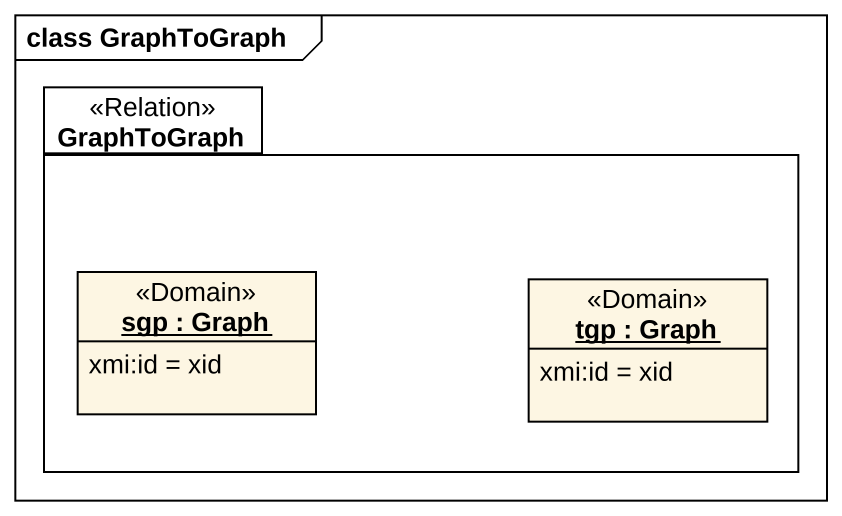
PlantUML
@startuml
mainframe class GraphToGraph
hide circle
hide empty members
package GraphToGraph <<Relation>> {
  object "sgp : Graph" as sgp <<Domain>> {
    xmi:id = xid
  }
  object "tgp : Graph" as tgp <<Domain>> {
    xmi:id = xid
  }
}
@enduml
